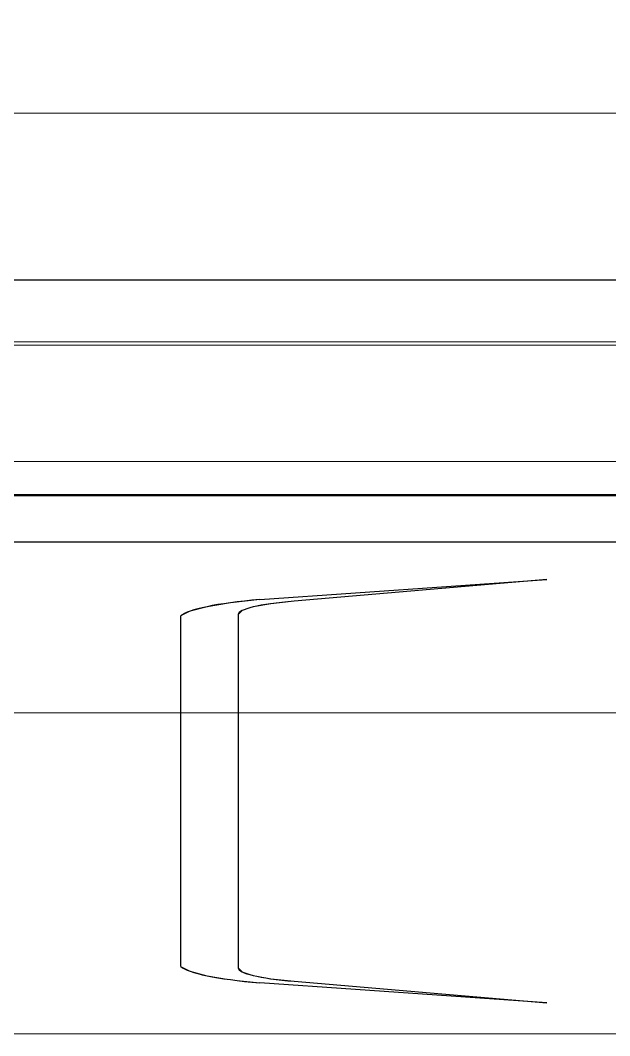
# Model space of a CAD drawing. Header units: millimetres. Extents: x -1 to 471, y -837 to 1.
# Drawn here: x 160.13 to 177.67, y -775.91 to -745.72 of the extents above; entities that cross this region are included whole.
import ezdxf

# ---------------------------------------------------------------- set-up
doc = ezdxf.new("R2010")
doc.units = ezdxf.units.MM
for name, color, linetype in [('IQ_200_2D', 1, 'Continuous'), ('IQ_200_3D', 1, 'Continuous'), ('IQ_204_2D', 7, 'Continuous'), ('IQ_BLACK_3D', 250, 'Continuous')]:
    doc.layers.add(name, color=color, linetype=linetype)

msp = doc.modelspace()

# ---------------------------------------------------------------- linework, layer by layer
at = {"layer": 'IQ_200_2D'}
for p, q in [((126, -753.441), (344, -753.441)), ((126, -759.852), (344, -759.852)), ((123, -761.225), (347, -761.225))]:
    msp.add_line(p, q, dxfattribs=at)
at = {"layer": 'IQ_200_3D', "linetype": 'Continuous', "lineweight": 5}
for points in [[(347, -755.283, 931.06), (123.039, -755.283, 931.06), (123.039, -715.524, 928.22), (347, -715.524, 928.22)], [(344, -725.305, 1143.219), (126, -725.305, 1143.219), (126, -748.478, 1143.219), (344, -748.478, 1143.219)], [(347, -758.836, 1073.967), (347, -727.319, 1076.218), (123.039, -727.319, 1076.218), (123.039, -758.836, 1073.967)], [(344, -755.381, 1080.944), (126, -755.381, 1080.944), (126, -732.11, 1078.468), (344, -732.11, 1078.468)], [(344, -753.441, 1138.823), (126, -753.441, 1138.823), (126, -759.815, 1086.521), (344, -759.815, 1086.521)], [(347, -766.312, 937.677), (123.039, -766.312, 937.677), (123.039, -755.283, 931.06), (347, -755.283, 931.06)]]:
    msp.add_3dface(points, dxfattribs=at)
for points, invisible_edges in [([(126, -749.674, 1143.073), (344, -749.674, 1143.073), (344, -748.478, 1143.219), (126, -748.478, 1143.219)], 1), ([(344, -750.801, 1142.646), (344, -749.674, 1143.073), (126, -749.674, 1143.073), (126, -750.801, 1142.646)], 10), ([(344, -750.801, 1142.646), (126, -750.801, 1142.646), (126, -751.793, 1141.962), (344, -751.793, 1141.962)], 5), ([(126, -752.592, 1141.06), (344, -752.592, 1141.06), (344, -751.793, 1141.962), (126, -751.793, 1141.962)], 5), ([(344, -752.592, 1141.06), (126, -752.592, 1141.06), (126, -753.152, 1139.993), (344, -753.152, 1139.993)], 5), ([(344, -753.152, 1139.993), (126, -753.152, 1139.993), (126, -753.441, 1138.823), (344, -753.441, 1138.823)], 1), ([(344, -756.484, 1081.19), (126, -756.484, 1081.19), (126, -755.381, 1080.944), (344, -755.381, 1080.944)], 1), ([(344, -757.504, 1081.677), (126, -757.504, 1081.677), (126, -756.484, 1081.19), (344, -756.484, 1081.19)], 5), ([(344, -758.389, 1082.382), (126, -758.389, 1082.382), (126, -757.504, 1081.677), (344, -757.504, 1081.677)], 5), ([(344, -759.092, 1083.266), (126, -759.092, 1083.266), (126, -758.389, 1082.382), (344, -758.389, 1082.382)], 5), ([(347, -759.418, 1073.857), (347, -758.836, 1073.967), (123.039, -758.836, 1073.967), (123.039, -759.418, 1073.857)], 8), ([(344, -759.579, 1084.287), (126, -759.579, 1084.287), (126, -759.092, 1083.266), (344, -759.092, 1083.266)], 5), ([(347, -759.418, 1073.857), (123.039, -759.418, 1073.857), (123.039, -759.96, 1073.619), (347, -759.96, 1073.619)], 5), ([(344, -759.824, 1085.39), (126, -759.824, 1085.39), (126, -759.579, 1084.287), (344, -759.579, 1084.287)], 5), ([(347, -759.96, 1073.619), (123.039, -759.96, 1073.619), (123.039, -760.434, 1073.264), (347, -760.434, 1073.264)], 5), ([(344, -759.815, 1086.521), (126, -759.815, 1086.521), (126, -759.824, 1085.39), (344, -759.824, 1085.39)], 4), ([(123.039, -760.815, 1072.81), (347, -760.815, 1072.81), (347, -760.434, 1073.264), (123.039, -760.434, 1073.264)], 5), ([(347, -760.815, 1072.81), (123.039, -760.815, 1072.81), (123.039, -761.084, 1072.282), (347, -761.084, 1072.282)], 5), ([(347, -761.084, 1072.282), (123.039, -761.084, 1072.282), (123.039, -761.225, 1071.707), (347, -761.225, 1071.707)], 1), ([(263, -762.462, 1062.048), (347, -761.225, 1071.707), (123.039, -761.225, 1071.707), (207, -762.462, 1062.048)], 5), ([(166.387, -763.039, 1057.538), (123.039, -761.225, 1071.707), (165.687, -763.156, 1056.625)], 3), ([(123.039, -761.225, 1071.707), (166.387, -763.039, 1057.538), (167.257, -762.942, 1058.293)], 13), ([(165.687, -763.156, 1056.625), (123.039, -761.225, 1071.707), (165.187, -763.288, 1055.592)], 3), ([(167.257, -762.942, 1058.293), (175.801, -762.346, 1062.954), (123.039, -761.225, 1071.707)], 14), ([(164.907, -763.43, 1054.479), (165.187, -763.288, 1055.592), (123.039, -761.225, 1071.707)], 14), ([(164.907, -763.43, 1054.479), (123.039, -761.225, 1071.707), (123.039, -775.86, 957.366)], 13), ([(175.801, -762.346, 1062.954), (207, -762.462, 1062.048), (123.039, -761.225, 1071.707)], 15), ([(178.481, -763.288, 1055.588), (175.801, -762.346, 1062.954), (168.28, -762.992, 1057.907)], 13), ([(207, -762.462, 1062.048), (175.801, -762.346, 1062.954), (193.594, -763.132, 1056.81)], 15), ([(179.976, -763.143, 1056.727), (180.614, -763.132, 1056.81), (175.801, -762.346, 1062.954)], 14), ([(179.976, -763.143, 1056.727), (175.801, -762.346, 1062.954), (179.382, -763.174, 1056.482)], 3), ([(180.614, -763.132, 1056.81), (193.594, -763.132, 1056.81), (175.801, -762.346, 1062.954)], 14), ([(178.872, -763.224, 1056.094), (179.382, -763.174, 1056.482), (175.801, -762.346, 1062.954)], 14), ([(178.872, -763.224, 1056.094), (175.801, -762.346, 1062.954), (178.481, -763.288, 1055.588)], 3), ([(168.28, -762.992, 1057.907), (166.616, -763.39, 1054.799), (178.151, -763.445, 1054.366)], 15), ([(166.616, -763.39, 1054.799), (168.28, -762.992, 1057.907), (166.728, -763.273, 1055.705)], 3), ([(166.728, -763.273, 1055.705), (168.28, -762.992, 1057.907), (167.585, -763.068, 1057.307)], 13), ([(178.235, -763.364, 1054.999), (178.481, -763.288, 1055.588), (168.28, -762.992, 1057.907)], 14), ([(178.151, -763.445, 1054.366), (178.235, -763.364, 1054.999), (168.28, -762.992, 1057.907)], 14), ([(166.728, -763.273, 1055.705), (167.585, -763.068, 1057.307), (167.058, -763.164, 1056.559)], 1), ([(164.907, -773.856, 973.022), (164.907, -763.43, 1054.479), (123.039, -775.86, 957.366)], 14), ([(178.151, -763.445, 1054.366), (166.616, -763.39, 1054.799), (178.151, -765.065, 1041.706)], 3), ([(178.151, -765.065, 1041.706), (166.616, -763.39, 1054.799), (178.236, -765.147, 1041.064)], 3), ([(166.616, -763.39, 1054.799), (178.235, -766.292, 1032.118), (178.236, -765.147, 1041.064)], 15), ([(166.616, -763.39, 1054.799), (178.151, -766.373, 1031.486), (178.235, -766.292, 1032.118)], 13), ([(178.151, -767.994, 1018.825), (178.151, -766.373, 1031.486), (166.616, -763.39, 1054.799)], 14), ([(166.616, -773.897, 972.703), (178.151, -767.994, 1018.825), (166.616, -763.39, 1054.799)], 3), ([(347, -769.973, 940.496), (123.039, -769.973, 940.496), (123.039, -766.312, 937.677), (347, -766.312, 937.677)], 1), ([(166.616, -773.897, 972.703), (178.151, -769.306, 1008.573), (178.151, -767.994, 1018.825)], 15), ([(178.151, -769.306, 1008.573), (166.616, -773.897, 972.703), (178.151, -770.926, 995.912)], 3), ([(347, -772.889, 944.08), (123.039, -772.889, 944.08), (123.039, -769.973, 940.496), (347, -769.973, 940.496)], 5), ([(178.151, -770.926, 995.912), (166.616, -773.897, 972.703), (178.236, -771.009, 995.27)], 3), ([(178.235, -772.158, 986.292), (178.236, -771.009, 995.27), (166.616, -773.897, 972.703)], 15), ([(178.235, -772.158, 986.292), (166.616, -773.897, 972.703), (178.151, -772.239, 985.66)], 3), ([(178.151, -773.859, 972.999), (178.151, -772.239, 985.66), (166.616, -773.897, 972.703)], 14), ([(347, -774.905, 948.237), (123.039, -774.905, 948.237), (123.039, -772.889, 944.08), (347, -772.889, 944.08)], 5), ([(165.187, -773.998, 971.91), (164.907, -773.856, 973.022), (123.039, -775.86, 957.366)], 14), ([(168.28, -774.295, 969.594), (178.151, -773.859, 972.999), (166.616, -773.897, 972.703)], 15), ([(178.236, -773.941, 972.357), (178.151, -773.859, 972.999), (168.28, -774.295, 969.594)], 14), ([(123.039, -775.86, 957.366), (165.687, -774.131, 970.876), (165.187, -773.998, 971.91)], 13), ([(166.387, -774.248, 969.964), (165.687, -774.131, 970.876), (123.039, -775.86, 957.366)], 14), ([(166.728, -774.013, 971.796), (168.28, -774.295, 969.594), (166.616, -773.897, 972.703)], 3), ([(166.728, -774.013, 971.796), (167.585, -774.218, 970.194), (168.28, -774.295, 969.594)], 13), ([(166.728, -774.013, 971.796), (167.058, -774.122, 970.943), (167.585, -774.218, 970.194)], 12), ([(178.486, -774.018, 971.759), (178.236, -773.941, 972.357), (168.28, -774.295, 969.594)], 14), ([(175.801, -774.941, 964.548), (178.486, -774.018, 971.759), (168.28, -774.295, 969.594)], 3), ([(178.883, -774.084, 971.245), (178.486, -774.018, 971.759), (175.801, -774.941, 964.548)], 14), ([(178.883, -774.084, 971.245), (175.801, -774.941, 964.548), (179.401, -774.134, 970.851)], 3), ([(179.401, -774.134, 970.851), (175.801, -774.941, 964.548), (180.004, -774.166, 970.604)], 3), ([(180.651, -774.177, 970.519), (180.004, -774.166, 970.604), (175.801, -774.941, 964.548)], 14), ([(207, -774.765, 965.924), (188.1, -774.177, 970.519), (175.801, -774.941, 964.548)], 15), ([(180.651, -774.177, 970.519), (175.801, -774.941, 964.548), (188.1, -774.177, 970.519)], 3), ([(166.387, -774.248, 969.964), (123.039, -775.86, 957.366), (167.257, -774.344, 969.209)], 3), ([(167.257, -774.344, 969.209), (123.039, -775.86, 957.366), (175.801, -774.941, 964.548)], 3), ([(123.039, -775.86, 957.366), (347, -775.86, 957.366), (263, -774.765, 965.924), (207, -774.765, 965.924)], 10), ([(175.801, -774.941, 964.548), (123.039, -775.86, 957.366), (207, -774.765, 965.924)], 15), ([(347, -775.913, 952.746), (123.039, -775.913, 952.746), (123.039, -774.905, 948.237), (347, -774.905, 948.237)], 5), ([(347, -775.86, 957.366), (123.039, -775.86, 957.366), (123.039, -775.913, 952.746), (347, -775.913, 952.746)], 4)]:
    msp.add_3dface(points, dxfattribs=dict(at, invisible_edges=invisible_edges))
at = {"layer": 'IQ_204_2D'}
for p, q in [((167.257, -762.942), (175.801, -762.346)), ((175.801, -762.346), (168.28, -762.992)), ((164.907, -773.856), (164.907, -763.43)), ((166.616, -763.39), (166.616, -773.897)), ((175.801, -774.941), (167.257, -774.344)), ((168.28, -774.295), (175.801, -774.941))]:
    msp.add_line(p, q, dxfattribs=at)
for centre, major_axis, start_param, end_param in [((170.567, -763.534), (5.719, 0), 2.18807, 2.997898), ((170.399, -763.39), (3.784, 0), 2.165499, 3.141593), ((170.567, -773.752), (5.719, 0), 3.285287, 4.095115), ((170.399, -773.897), (3.784, 0), 3.141593, 4.117686)]:
    msp.add_ellipse(centre, major_axis=major_axis, ratio=0.126955, start_param=start_param, end_param=end_param, dxfattribs=at)
at = {"layer": 'IQ_BLACK_3D', "linetype": 'Continuous', "lineweight": 5}
for points, invisible_edges in [([(168.28, -762.992, 1057.907), (175.801, -762.346, 1062.954), (167.257, -762.942, 1058.293)], 12), ([(166.387, -763.039, 1057.538), (167.585, -763.068, 1057.307), (167.257, -762.942, 1058.293)], 3), ([(167.257, -762.942, 1058.293), (167.585, -763.068, 1057.307), (168.28, -762.992, 1057.907)], 13), ([(165.187, -763.288, 1055.592), (164.907, -763.43, 1054.479), (166.616, -763.39, 1054.799)], 14), ([(165.687, -763.156, 1056.625), (165.187, -763.288, 1055.592), (166.728, -763.273, 1055.705)], 14), ([(166.616, -763.39, 1054.799), (166.728, -763.273, 1055.705), (165.187, -763.288, 1055.592)], 14), ([(165.687, -763.156, 1056.625), (167.058, -763.164, 1056.559), (166.387, -763.039, 1057.538)], 3), ([(166.728, -763.273, 1055.705), (167.058, -763.164, 1056.559), (165.687, -763.156, 1056.625)], 14), ([(167.058, -763.164, 1056.559), (167.585, -763.068, 1057.307), (166.387, -763.039, 1057.538)], 14), ([(166.616, -763.39, 1054.799), (164.907, -763.43, 1054.479), (166.616, -773.897, 972.703)], 3), ([(166.616, -773.897, 972.703), (164.907, -763.43, 1054.479), (164.907, -773.856, 973.022)], 13), ([(165.187, -773.998, 971.91), (166.616, -773.897, 972.703), (164.907, -773.856, 973.022)], 3), ([(165.187, -773.998, 971.91), (166.728, -774.013, 971.796), (166.616, -773.897, 972.703)], 13), ([(166.728, -774.013, 971.796), (165.187, -773.998, 971.91), (165.687, -774.131, 970.876)], 13), ([(165.687, -774.131, 970.876), (167.058, -774.122, 970.943), (166.728, -774.013, 971.796)], 13), ([(167.058, -774.122, 970.943), (165.687, -774.131, 970.876), (166.387, -774.248, 969.964)], 13), ([(166.387, -774.248, 969.964), (167.585, -774.218, 970.194), (167.058, -774.122, 970.943)], 13), ([(167.257, -774.344, 969.209), (167.585, -774.218, 970.194), (166.387, -774.248, 969.964)], 3), ([(168.28, -774.295, 969.594), (167.585, -774.218, 970.194), (167.257, -774.344, 969.209)], 14), ([(175.801, -774.941, 964.548), (168.28, -774.295, 969.594), (167.257, -774.344, 969.209)], 2)]:
    msp.add_3dface(points, dxfattribs=dict(at, invisible_edges=invisible_edges))

doc.saveas('drawing.dxf')
